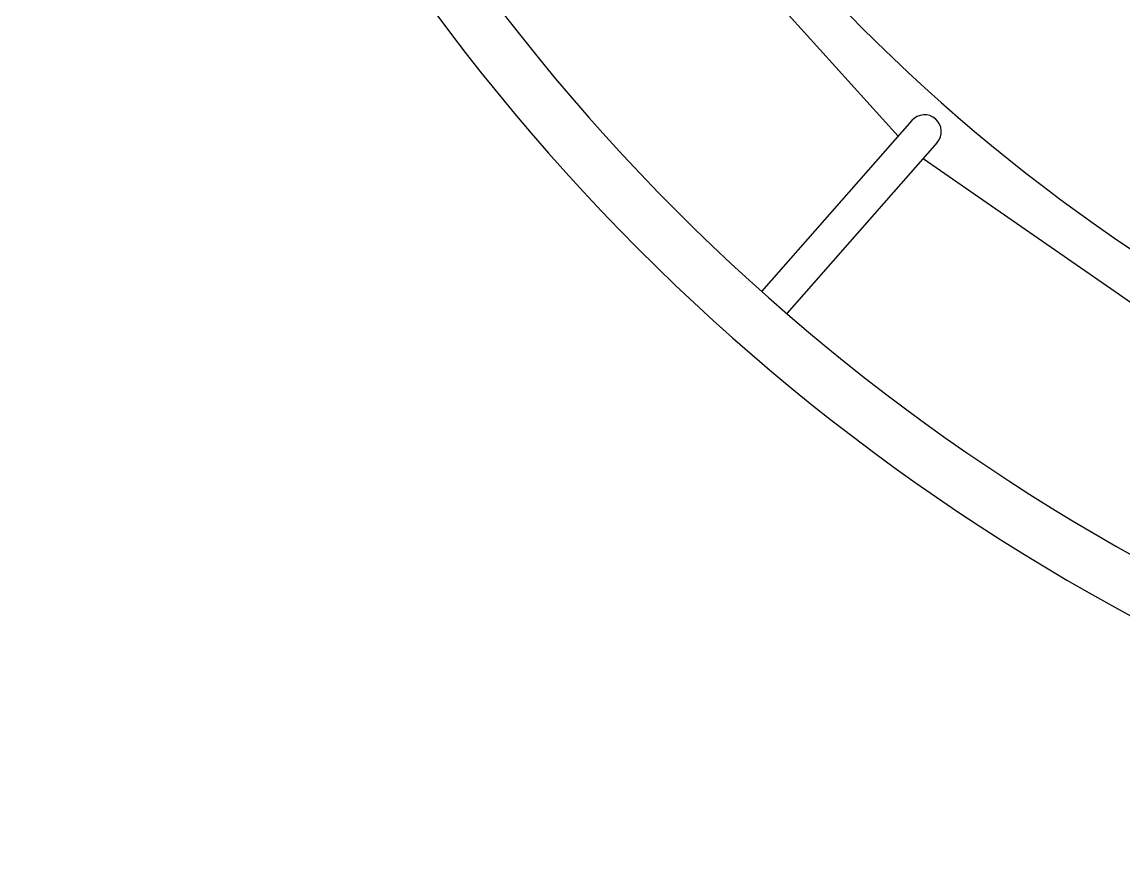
# Model space of a CAD drawing. Header units: feet. Extents: x 10084 to 13321, y 3329 to 8503.
# Drawn here: x 11184.406 to 11187.233, y 5242.165 to 5244.33 of the extents above; entities that cross this region are included whole.
import ezdxf

# ---------------------------------------------------------------- set-up
doc = ezdxf.new("R2010")
doc.units = ezdxf.units.FT
doc.header["$LTSCALE"] = 40
doc.header["$MEASUREMENT"] = 0
doc.layers.add('amenity center', color=31, linetype='Continuous')

msp = doc.modelspace()

# ---------------------------------------------------------------- linework, layer by layer
at = {"layer": 'amenity center', "color": 7, "ltscale": 100}
for p, q in [((11185.9806, 5244.782), (11186.6533, 5244.0369)), ((11186.6889, 5244.0774), (11186.303, 5243.6387)), ((11186.7533, 5244.0207), (11186.3674, 5243.5821)), ((11186.7176, 5243.9802), (11187.5425, 5243.4081))]:
    msp.add_line(p, q, dxfattribs=at)
for centre, radius, start, end in [((11189.8192, 5247.5713), 5.4136, 177.0756, 267.0756), ((11189.8192, 5247.5713), 5.2753, 177.0756, 267.0756), ((11189.8192, 5247.5713), 4.6067, 177.0756, 267.0756), ((11186.7211, 5244.049), 0.0429, 318.6652, 138.6652)]:
    msp.add_arc(centre, radius, start, end, dxfattribs=at)

doc.saveas('drawing.dxf')
